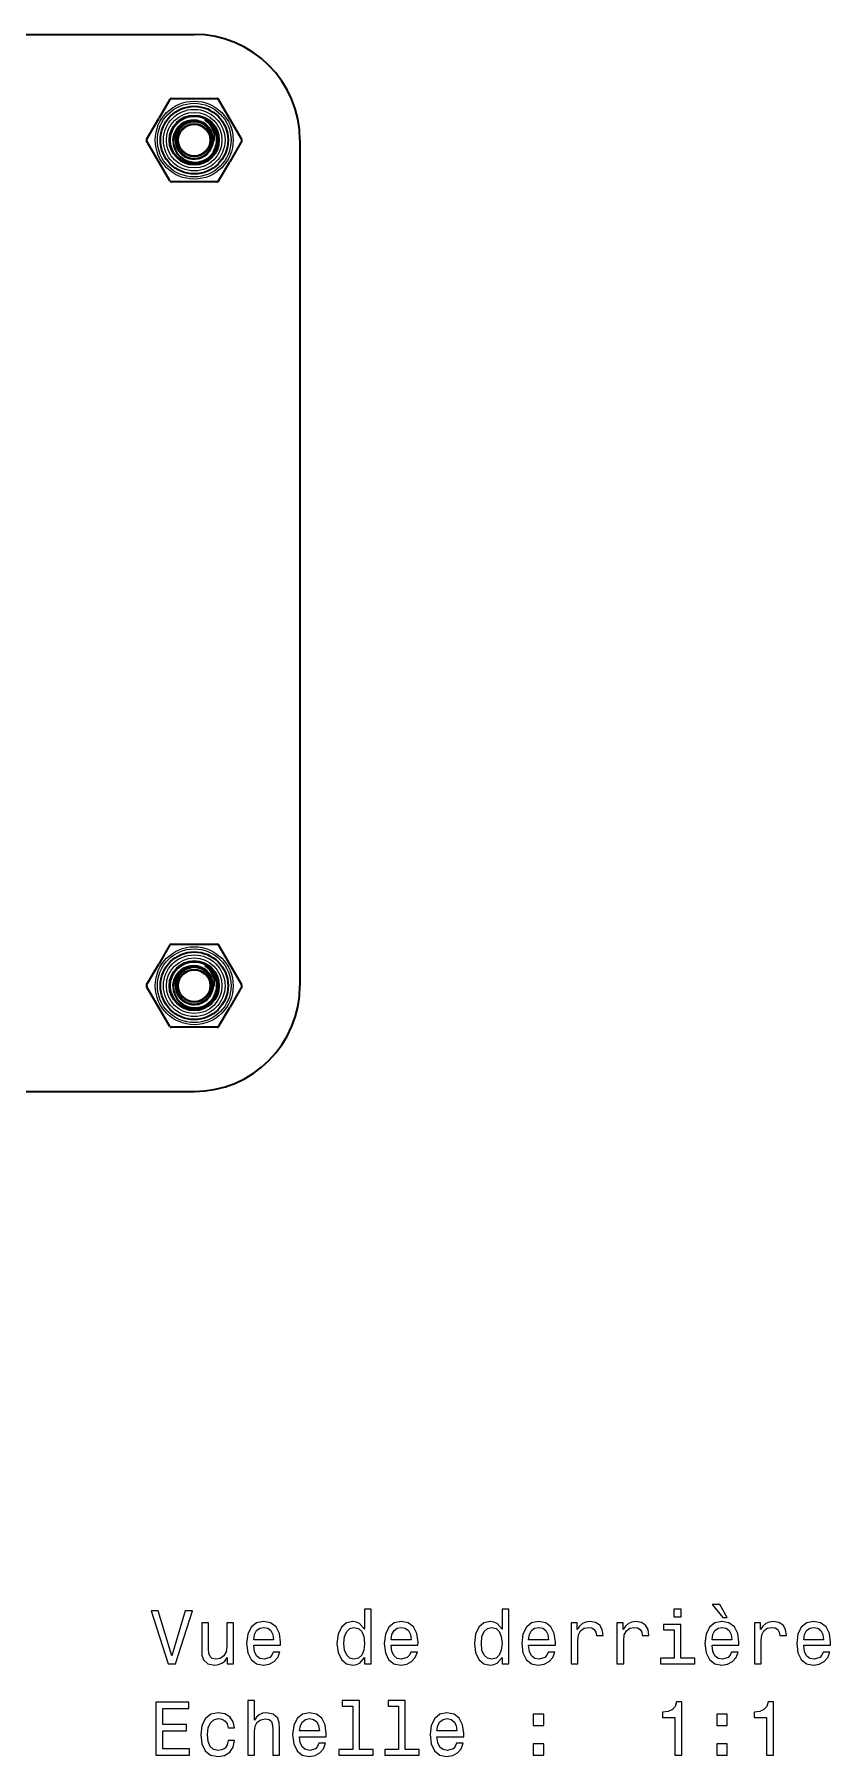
# Model space of a CAD drawing. Extents: x 327 to 941, y 153 to 765.
# Drawn here: x 888.2 to 940.9, y 341.5 to 455.5 of the extents above; entities that cross this region are included whole.
import ezdxf

# ---------------------------------------------------------------- set-up
doc = ezdxf.new("R2010")
doc.units = 0

msp = doc.modelspace()

# ---------------------------------------------------------------- linework, layer by layer
at = {"color": 7, "lineweight": 35}
for p, q in [((842.78, 455.5), (898.78, 455.5)), ((842.78, 455.5), (898.78, 455.5)), ((905.78, 448.5), (905.78, 392.5)), ((842.78, 385.5), (898.78, 385.5))]:
    msp.add_line(p, q, dxfattribs=at)
at = {"color": 7, "lineweight": 35, "ltscale": 0.036627}
for p, q in [((897.16, 451.2), (896.43, 449.93)), ((900.4, 389.8), (901.13, 391.07))]:
    msp.add_line(p, q, dxfattribs=at)
at = {"color": 7, "lineweight": 35, "ltscale": 0.076498}
for p, q in [((897.25, 451.25), (900.31, 451.25)), ((900.31, 445.75), (897.25, 445.75)), ((897.25, 395.25), (900.31, 395.25)), ((900.31, 389.75), (897.25, 389.75))]:
    msp.add_line(p, q, dxfattribs=at)
at = {"color": 7, "lineweight": 35, "ltscale": 0.076499}
for p, q in [((901.93, 448.55), (900.4, 451.2)), ((897.16, 445.8), (895.63, 448.45)), ((901.93, 392.55), (900.4, 395.2)), ((897.16, 389.8), (895.63, 392.45))]:
    msp.add_line(p, q, dxfattribs=at)
at = {"color": 7, "lineweight": 35, "ltscale": 0.039872}
for p, q in [((895.63, 448.55), (896.43, 449.93)), ((901.93, 448.45), (901.13, 447.07)), ((901.93, 392.45), (901.13, 391.07))]:
    msp.add_line(p, q, dxfattribs=at)
at = {"color": 7, "lineweight": 35, "ltscale": 0.001909}
for p, q in [((899.56, 449.78), (899.5, 449.82)), ((899.56, 393.78), (899.5, 393.82))]:
    msp.add_line(p, q, dxfattribs=at)
at = {"color": 7, "lineweight": 13, "ltscale": 0.000735963}
msp.add_line((897.39, 448.5), (897.36, 448.5), dxfattribs=at)
at = {"color": 7, "lineweight": 13, "ltscale": 0.00026093}
msp.add_line((897.51, 448.5), (897.51, 448.51), dxfattribs=at)
at = {"color": 7, "lineweight": 35, "ltscale": 0.000250249}
for p, q in [((897.56, 448.5), (897.56, 448.49)), ((897.56, 392.51), (897.56, 392.49))]:
    msp.add_line(p, q, dxfattribs=at)
at = {"color": 7, "lineweight": 35, "ltscale": 0.000250244}
for p, q in [((900, 448.49), (900, 448.5)), ((900, 448.49), (900, 448.5)), ((900, 448.49), (900, 448.5)), ((900, 392.49), (900, 392.51)), ((900, 392.49), (900, 392.51)), ((900, 392.49), (900, 392.51))]:
    msp.add_line(p, q, dxfattribs=at)
at = {"color": 7, "lineweight": 13, "ltscale": 0.00030773}
for p, q in [((900, 448.49), (900.01, 448.49)), ((900, 392.49), (900.01, 392.49))]:
    msp.add_line(p, q, dxfattribs=at)
at = {"color": 7, "lineweight": 13, "ltscale": 0.000736423}
msp.add_line((899.96, 448.2), (899.99, 448.19), dxfattribs=at)
at = {"color": 7, "lineweight": 35, "ltscale": 9.51566e-05}
for p, q in [((899.96, 448.2), (899.96, 448.2)), ((899.96, 392.2), (899.96, 392.2))]:
    msp.add_line(p, q, dxfattribs=at)
at = {"color": 7, "lineweight": 13, "ltscale": 0.000534973}
for p, q in [((899.99, 448.19), (900.01, 448.18)), ((899.99, 392.19), (900.01, 392.18))]:
    msp.add_line(p, q, dxfattribs=at)
at = {"color": 7, "lineweight": 35, "ltscale": 0.036626}
for p, q in [((900.4, 445.8), (901.13, 447.07)), ((897.16, 395.2), (896.43, 393.93))]:
    msp.add_line(p, q, dxfattribs=at)
at = {"color": 7, "lineweight": 35, "ltscale": 0.039873}
msp.add_line((895.63, 392.55), (896.43, 393.93), dxfattribs=at)
at = {"color": 7, "lineweight": 13, "ltscale": 0.000736053}
msp.add_line((897.39, 392.5), (897.36, 392.5), dxfattribs=at)
at = {"color": 7, "lineweight": 13, "ltscale": 0.000260167}
msp.add_line((897.51, 392.5), (897.51, 392.51), dxfattribs=at)
at = {"color": 7, "lineweight": 13, "ltscale": 0.000736707}
msp.add_line((899.96, 392.2), (899.99, 392.19), dxfattribs=at)
at = {"color": 7, "lineweight": 13}
for points in [[(900.04, 448.49), (900.03, 448.72), (899.98, 448.93), (899.9, 449.14), (899.78, 449.33), (899.62, 449.5), (899.44, 449.64), (899.24, 449.74), (899.02, 449.81), (898.78, 449.84), (898.55, 449.83), (898.32, 449.78), (898.1, 449.69), (897.9, 449.56), (897.73, 449.41), (897.59, 449.23)], [(899.75, 449.18), (899.66, 449.3), (899.42, 449.51), (899.36, 449.56), (899.34, 449.58), (899.36, 449.58)], [(899.76, 449.18), (899.58, 449.38), (899.42, 449.52), (899.34, 449.57), (899.34, 449.58), (899.37, 449.57)], [(899.5, 449.82), (899.7, 449.64), (899.86, 449.44), (899.98, 449.21), (900.07, 448.93), (900.09, 448.64), (900.08, 448.5)], [(899.64, 449.73), (899.8, 449.55), (899.93, 449.36), (900.03, 449.15), (900.08, 448.99), (900.1, 448.82), (900.11, 448.66), (900.1, 448.5)], [(897.36, 448.5), (897.36, 448.49), (897.39, 448.17), (897.49, 447.85), (897.66, 447.57), (897.86, 447.35), (898.12, 447.18), (898.4, 447.06), (898.57, 447.02), (898.75, 447)], [(900.04, 392.49), (900.03, 392.72), (899.98, 392.93), (899.9, 393.14), (899.78, 393.33), (899.62, 393.5), (899.44, 393.64), (899.24, 393.74), (899.02, 393.81), (898.78, 393.84), (898.55, 393.83), (898.32, 393.78), (898.1, 393.69), (897.9, 393.56), (897.73, 393.41), (897.59, 393.23)], [(899.75, 393.18), (899.66, 393.3), (899.42, 393.51), (899.36, 393.56), (899.34, 393.58), (899.36, 393.58)], [(899.76, 393.18), (899.58, 393.39), (899.42, 393.52), (899.34, 393.57), (899.34, 393.58), (899.37, 393.57)], [(899.5, 393.82), (899.7, 393.64), (899.86, 393.44), (899.98, 393.21), (900.07, 392.93), (900.09, 392.64), (900.08, 392.51)], [(899.64, 393.73), (899.8, 393.55), (899.93, 393.36), (900.03, 393.15), (900.08, 392.99), (900.1, 392.82), (900.11, 392.66), (900.1, 392.5)], [(897.36, 392.5), (897.36, 392.49), (897.39, 392.17), (897.49, 391.85), (897.66, 391.57), (897.86, 391.35), (898.12, 391.18), (898.4, 391.06), (898.57, 391.02), (898.75, 391)]]:
    msp.add_lwpolyline(points, dxfattribs=at)
at = {"color": 7, "lineweight": 35}
for points in [[(900.01, 448.5), (899.99, 448.79), (899.9, 449.08), (899.74, 449.33), (899.52, 449.55), (899.25, 449.7), (898.96, 449.79), (898.64, 449.81), (898.33, 449.75), (898.04, 449.62), (897.79, 449.42), (897.61, 449.21)], [(897.39, 448.5), (897.41, 448.21), (897.49, 447.92), (897.63, 447.65), (897.83, 447.42), (898.07, 447.24), (898.35, 447.11), (898.65, 447.04), (898.97, 447.03), (899.28, 447.1), (899.57, 447.22)], [(900.01, 392.5), (899.99, 392.79), (899.9, 393.08), (899.74, 393.33), (899.52, 393.55), (899.25, 393.7), (898.96, 393.79), (898.64, 393.81), (898.33, 393.75), (898.04, 393.62), (897.79, 393.42), (897.61, 393.21)], [(897.39, 392.5), (897.41, 392.21), (897.49, 391.92), (897.63, 391.65), (897.83, 391.42), (898.07, 391.24), (898.35, 391.11), (898.65, 391.04), (898.97, 391.03), (899.28, 391.1), (899.57, 391.22)]]:
    msp.add_lwpolyline(points, dxfattribs=at)
at = {"color": 7, "lineweight": 13}
for points in [[(934.09, 350.67), (933.59, 351.53), (933.09, 351.53), (933.79, 350.67)], [(898.18, 351.1), (897.3, 348.12), (896.4, 351.1), (895.92, 351.1), (897.05, 347.6), (897.55, 347.6), (898.66, 351.1)], [(901.38, 350.3), (900.94, 350.3), (900.94, 348.74), (900.89, 348.38), (900.74, 348.12), (900.51, 347.95), (900.22, 347.9), (899.98, 347.94), (899.83, 348.07), (899.74, 348.27), (899.72, 348.56), (899.72, 350.3), (899.28, 350.3), (899.28, 348.52), (899.29, 348.17), (899.39, 347.87), (899.68, 347.6), (900.15, 347.5), (900.4, 347.54), (900.62, 347.63), (900.81, 347.78), (900.96, 348.01), (900.96, 347.6), (901.38, 347.6)], [(902.72, 348.82), (904.49, 348.82), (904.5, 349.03), (904.42, 349.61), (904.2, 350.04), (903.84, 350.3), (903.37, 350.4), (902.91, 350.3), (902.56, 350.02), (902.33, 349.56), (902.25, 348.95), (902.33, 348.33), (902.56, 347.88), (902.9, 347.6), (903.36, 347.5), (903.75, 347.57), (904.07, 347.74), (904.31, 348.01), (904.45, 348.37), (904.01, 348.37), (903.92, 348.17), (903.79, 348.02), (903.41, 347.9), (903.13, 347.95), (902.91, 348.13), (902.77, 348.42), (902.72, 348.81)], [(910.07, 348.01), (910.07, 347.6), (910.51, 347.6), (910.51, 351.22), (910.07, 351.22), (910.07, 349.89), (909.73, 350.27), (909.53, 350.36), (909.29, 350.4), (908.86, 350.3), (908.53, 350.02), (908.31, 349.56), (908.23, 348.95), (908.31, 348.34), (908.53, 347.88), (908.86, 347.6), (909.29, 347.5), (909.53, 347.54), (909.74, 347.63)], [(911.83, 348.82), (913.6, 348.82), (913.61, 349.03), (913.53, 349.61), (913.3, 350.04), (912.95, 350.3), (912.48, 350.4), (912.02, 350.3), (911.67, 350.02), (911.44, 349.56), (911.36, 348.95), (911.44, 348.33), (911.66, 347.88), (912.01, 347.6), (912.47, 347.5), (912.86, 347.57), (913.18, 347.74), (913.42, 348.01), (913.56, 348.37), (913.12, 348.37), (913.03, 348.17), (912.89, 348.02), (912.52, 347.9), (912.23, 347.95), (912.02, 348.13), (911.88, 348.42), (911.83, 348.81)], [(919.17, 348.01), (919.17, 347.6), (919.62, 347.6), (919.62, 351.22), (919.18, 351.22), (919.18, 349.89), (918.84, 350.27), (918.63, 350.36), (918.4, 350.4), (917.97, 350.3), (917.64, 350.02), (917.42, 349.56), (917.34, 348.95), (917.42, 348.34), (917.64, 347.88), (917.97, 347.6), (918.4, 347.5), (918.63, 347.54), (918.85, 347.63)], [(920.93, 348.82), (922.71, 348.82), (922.71, 349.03), (922.63, 349.61), (922.41, 350.04), (922.06, 350.3), (921.59, 350.4), (921.13, 350.3), (920.78, 350.02), (920.55, 349.56), (920.47, 348.95), (920.55, 348.33), (920.77, 347.88), (921.12, 347.6), (921.57, 347.5), (921.97, 347.57), (922.29, 347.74), (922.53, 348.01), (922.66, 348.37), (922.22, 348.37), (922.13, 348.17), (922, 348.02), (921.63, 347.9), (921.34, 347.95), (921.13, 348.13), (920.98, 348.42), (920.93, 348.81)], [(923.75, 347.6), (924.19, 347.6), (924.19, 349.14), (924.24, 349.52), (924.37, 349.79), (924.6, 349.95), (924.89, 350), (925.11, 349.97), (925.28, 349.87), (925.38, 349.69), (925.42, 349.46), (925.87, 349.46), (925.81, 349.87), (925.64, 350.16), (925.36, 350.34), (924.98, 350.4), (924.73, 350.36), (924.5, 350.26), (924.31, 350.09), (924.15, 349.86), (924.15, 350.3), (923.75, 350.3)], [(926.78, 347.6), (927.23, 347.6), (927.23, 349.14), (927.27, 349.52), (927.41, 349.79), (927.63, 349.95), (927.93, 350), (928.15, 349.97), (928.32, 349.87), (928.42, 349.69), (928.45, 349.46), (928.9, 349.46), (928.84, 349.87), (928.68, 350.16), (928.4, 350.34), (928.02, 350.4), (927.76, 350.36), (927.54, 350.26), (927.34, 350.09), (927.19, 349.86), (927.19, 350.3), (926.78, 350.3)], [(931.01, 347.97), (931.01, 350.21), (929.87, 350.21), (929.87, 349.84), (930.57, 349.84), (930.57, 347.97), (929.66, 347.97), (929.66, 347.6), (931.93, 347.6), (931.93, 347.97)], [(931.03, 351.22), (930.56, 351.22), (930.56, 350.71), (931.03, 350.71)], [(933.08, 348.82), (934.85, 348.82), (934.86, 349.03), (934.78, 349.61), (934.56, 350.04), (934.2, 350.3), (933.73, 350.4), (933.27, 350.3), (932.92, 350.02), (932.69, 349.56), (932.61, 348.95), (932.69, 348.33), (932.92, 347.88), (933.26, 347.6), (933.72, 347.5), (934.11, 347.57), (934.43, 347.74), (934.67, 348.01), (934.81, 348.37), (934.37, 348.37), (934.28, 348.17), (934.15, 348.02), (933.77, 347.9), (933.49, 347.95), (933.27, 348.13), (933.13, 348.42), (933.08, 348.81)], [(935.89, 347.6), (936.34, 347.6), (936.34, 349.14), (936.38, 349.52), (936.52, 349.79), (936.74, 349.95), (937.04, 350), (937.26, 349.97), (937.43, 349.87), (937.53, 349.69), (937.56, 349.46), (938.01, 349.46), (937.95, 349.87), (937.78, 350.16), (937.51, 350.34), (937.13, 350.4), (936.87, 350.36), (936.65, 350.26), (936.45, 350.09), (936.3, 349.86), (936.3, 350.3), (935.89, 350.3)], [(939.15, 348.82), (940.93, 348.82), (940.93, 349.03), (940.85, 349.61), (940.63, 350.04), (940.27, 350.3), (939.81, 350.4), (939.35, 350.3), (938.99, 350.02), (938.77, 349.56), (938.69, 348.95), (938.76, 348.33), (938.99, 347.88), (939.34, 347.6), (939.79, 347.5), (940.18, 347.57), (940.51, 347.74), (940.74, 348.01), (940.88, 348.37), (940.44, 348.37), (940.35, 348.17), (940.22, 348.02), (939.85, 347.9), (939.56, 347.95), (939.34, 348.13), (939.2, 348.42), (939.15, 348.81)], [(902.72, 349.19), (902.77, 349.54), (902.91, 349.8), (903.12, 349.96), (903.39, 350.01), (903.66, 349.96), (903.86, 349.8), (903.99, 349.54), (904.03, 349.19)], [(909.36, 350), (909.66, 349.93), (909.88, 349.73), (910.01, 349.41), (910.06, 348.95), (910.01, 348.49), (909.88, 348.17), (909.66, 347.96), (909.36, 347.9), (909.09, 347.96), (908.88, 348.17), (908.73, 348.5), (908.69, 348.95), (908.73, 349.4), (908.88, 349.73), (909.09, 349.93)], [(911.83, 349.19), (911.88, 349.54), (912.02, 349.8), (912.22, 349.96), (912.5, 350.01), (912.76, 349.96), (912.97, 349.8), (913.1, 349.54), (913.14, 349.19)], [(918.47, 350), (918.77, 349.93), (918.99, 349.73), (919.12, 349.41), (919.17, 348.95), (919.12, 348.49), (918.99, 348.17), (918.77, 347.96), (918.47, 347.9), (918.2, 347.96), (917.98, 348.17), (917.84, 348.5), (917.8, 348.95), (917.84, 349.4), (917.98, 349.73), (918.2, 349.93)], [(920.93, 349.19), (920.99, 349.54), (921.13, 349.8), (921.33, 349.96), (921.6, 350.01), (921.87, 349.96), (922.08, 349.8), (922.2, 349.54), (922.25, 349.19)], [(933.08, 349.19), (933.13, 349.54), (933.27, 349.8), (933.48, 349.96), (933.75, 350.01), (934.02, 349.96), (934.22, 349.8), (934.35, 349.54), (934.39, 349.19)], [(939.15, 349.19), (939.21, 349.54), (939.34, 349.8), (939.55, 349.96), (939.82, 350.01), (940.09, 349.96), (940.29, 349.8), (940.42, 349.54), (940.47, 349.19)], [(896.24, 341.55), (898.46, 341.55), (898.46, 341.97), (896.71, 341.97), (896.71, 343.16), (898.27, 343.16), (898.27, 343.58), (896.71, 343.58), (896.71, 344.63), (898.42, 344.63), (898.42, 345.05), (896.24, 345.05)], [(902.33, 341.55), (902.77, 341.55), (902.77, 343.11), (902.82, 343.47), (902.96, 343.73), (903.19, 343.89), (903.49, 343.96), (903.74, 343.9), (903.89, 343.77), (903.96, 343.54), (903.99, 343.24), (903.99, 341.55), (904.43, 341.55), (904.43, 343.33), (904.41, 343.69), (904.32, 343.99), (904.02, 344.26), (903.56, 344.35), (903.31, 344.32), (903.09, 344.22), (902.91, 344.07), (902.77, 343.86), (902.77, 345.17), (902.33, 345.17)], [(909.28, 344.8), (909.28, 341.92), (908.37, 341.92), (908.37, 341.55), (910.64, 341.55), (910.64, 341.92), (909.73, 341.92), (909.73, 345.17), (908.59, 345.17), (908.59, 344.8)], [(912.32, 344.8), (912.32, 341.92), (911.41, 341.92), (911.41, 341.55), (913.67, 341.55), (913.67, 341.92), (912.76, 341.92), (912.76, 345.17), (911.62, 345.17), (911.62, 344.8)], [(930.61, 341.55), (931.07, 341.55), (931.07, 345.07), (930.72, 345.07), (930.63, 344.77), (930.45, 344.56), (930.17, 344.44), (929.79, 344.4), (929.79, 344.04), (930.61, 344.04)], [(936.68, 341.55), (937.14, 341.55), (937.14, 345.07), (936.79, 345.07), (936.7, 344.77), (936.52, 344.56), (936.25, 344.44), (935.86, 344.4), (935.86, 344.04), (936.68, 344.04)], [(901.02, 343.36), (901.46, 343.36), (901.37, 343.76), (901.15, 344.08), (900.81, 344.28), (900.37, 344.35), (899.89, 344.25), (899.52, 343.97), (899.29, 343.51), (899.21, 342.9), (899.28, 342.29), (899.51, 341.83), (899.87, 341.55), (900.36, 341.45), (900.79, 341.53), (901.13, 341.74), (901.36, 342.07), (901.46, 342.52), (901.04, 342.52), (900.96, 342.24), (900.82, 342.02), (900.62, 341.89), (900.37, 341.85), (900.06, 341.92), (899.84, 342.12), (899.71, 342.45), (899.66, 342.91), (899.71, 343.36), (899.85, 343.69), (900.08, 343.89), (900.37, 343.97), (900.63, 343.92), (900.83, 343.8), (900.96, 343.61)], [(905.75, 342.77), (907.53, 342.77), (907.53, 342.98), (907.45, 343.56), (907.23, 344), (906.88, 344.26), (906.41, 344.35), (905.95, 344.25), (905.6, 343.97), (905.37, 343.51), (905.29, 342.91), (905.37, 342.29), (905.59, 341.83), (905.94, 341.55), (906.39, 341.45), (906.79, 341.52), (907.11, 341.69), (907.35, 341.96), (907.48, 342.33), (907.04, 342.33), (906.95, 342.12), (906.82, 341.97), (906.45, 341.85), (906.16, 341.91), (905.95, 342.08), (905.8, 342.37), (905.75, 342.76)], [(905.75, 343.15), (905.81, 343.5), (905.95, 343.75), (906.15, 343.91), (906.42, 343.97), (906.69, 343.91), (906.9, 343.75), (907.02, 343.5), (907.07, 343.15)], [(914.86, 342.77), (916.64, 342.77), (916.64, 342.98), (916.56, 343.56), (916.34, 344), (915.99, 344.26), (915.52, 344.35), (915.06, 344.25), (914.71, 343.97), (914.48, 343.51), (914.4, 342.91), (914.47, 342.29), (914.7, 341.83), (915.05, 341.55), (915.5, 341.45), (915.9, 341.52), (916.22, 341.69), (916.46, 341.96), (916.59, 342.33), (916.15, 342.33), (916.06, 342.12), (915.93, 341.97), (915.56, 341.85), (915.27, 341.91), (915.05, 342.08), (914.91, 342.37), (914.86, 342.76)], [(914.86, 343.15), (914.92, 343.5), (915.05, 343.75), (915.26, 343.91), (915.53, 343.97), (915.8, 343.91), (916.01, 343.75), (916.13, 343.5), (916.18, 343.15)], [(921.24, 343.51), (921.94, 343.51), (921.94, 344.26), (921.24, 344.26)], [(933.39, 343.51), (934.08, 343.51), (934.08, 344.26), (933.39, 344.26)], [(921.24, 341.55), (921.94, 341.55), (921.94, 342.3), (921.24, 342.3)], [(933.39, 341.55), (934.08, 341.55), (934.08, 342.3), (933.39, 342.3)]]:
    msp.add_lwpolyline(points, close=True, dxfattribs=at)
for centre, radius in [((898.78, 448.5), 2.58), ((898.78, 448.5), 2.44), ((898.78, 448.5), 2.04), ((898.78, 448.5), 1.84), ((898.78, 448.5), 1.57), ((898.78, 448.5), 1.1), ((898.78, 448.5), 1.04), ((898.78, 392.5), 2.58), ((898.78, 392.5), 2.44), ((898.78, 392.5), 2.04), ((898.78, 392.5), 1.84), ((898.78, 392.5), 1.57), ((898.78, 392.5), 1.1), ((898.78, 392.5), 1.04)]:
    msp.add_circle(centre, radius, dxfattribs=at)
at = {"color": 7, "lineweight": 35}
for centre, radius in [((898.78, 448.5), 2.24), ((898.78, 448.5), 1.64), ((898.78, 392.5), 2.24), ((898.78, 392.5), 1.64)]:
    msp.add_circle(centre, radius, dxfattribs=at)
for centre, radius, start, end in [((898.78, 448.5), 7, 0, 90), ((898.78, 448.5), 7, 0, 90), ((897.25, 451.15), 0.1, 90, 150), ((900.31, 451.15), 0.1, 30, 90), ((898.78, 448.5), 1.22, 0.2347, 179.7653), ((898.78, 448.5), 1.5, 13.5008, 58.5014), ((895.72, 448.5), 0.1, 150, 210), ((898.76, 448.45), 1.38, 146.7357, 177.9406), ((898.78, 448.5), 1.22, 180.2347, 345.5807), ((898.78, 448.5), 1.22, 180.2347, 359.7653), ((898.78, 448.5), 1.22, 180.2347, 345.5836), ((898.78, 448.5), 1.5, 268.7619, 13.5045), ((898.74, 448.47), 1.24, 1.2623, 34.9807), ((898.75, 448.47), 1.24, 333.1668, 1.1945), ((898.79, 448.55), 1.23, 343.4112, 357.6175), ((901.84, 448.5), 0.1, 330, 30), ((898.78, 448.5), 1.22, 302.4172, 345.579), ((898.74, 448.48), 1.24, 328.5494, 333.1973), ((897.25, 445.85), 0.1, 210, 270), ((900.31, 445.85), 0.1, 270, 330), ((897.25, 395.15), 0.1, 90, 150), ((900.31, 395.15), 0.1, 30, 90), ((898.78, 392.5), 1.22, 0.2347, 179.7653), ((898.78, 392.5), 1.5, 13.5008, 58.5014), ((895.72, 392.5), 0.1, 150, 210), ((898.76, 392.45), 1.38, 146.7357, 177.9406), ((898.78, 392.5), 1.22, 180.2347, 345.5807), ((898.78, 392.5), 1.22, 180.2347, 359.7653), ((898.78, 392.5), 1.22, 180.2347, 345.5836), ((898.78, 392.5), 1.5, 268.7619, 13.5045), ((898.78, 392.5), 7, 270, 0), ((898.74, 392.47), 1.24, 1.2623, 34.9807), ((898.75, 392.47), 1.24, 333.1668, 1.1945), ((898.79, 392.55), 1.23, 343.4112, 357.6175), ((901.84, 392.5), 0.1, 330, 30), ((898.78, 392.5), 1.22, 302.4172, 345.579), ((898.74, 392.48), 1.24, 328.5494, 333.1973), ((897.25, 389.85), 0.1, 210, 270), ((900.31, 389.85), 0.1, 270, 330)]:
    msp.add_arc(centre, radius, start, end, dxfattribs=at)
at = {"color": 7, "lineweight": 13}
for centre, radius, start, end in [((898.78, 448.5), 1.27, 42.5403, 179.5307), ((898.76, 448.45), 1.41, 146.633, 177.8418), ((897.52, 448.33), 0.183, 77.143, 92.9025), ((898.78, 448.5), 1.27, 180, 345.3489), ((898.74, 448.47), 1.23, 1.2478, 34.9792), ((898.75, 448.47), 1.23, 333.1463, 1.1795), ((898.83, 448.68), 1.26, 337.0691, 352.0183), ((898.79, 448.55), 1.26, 343.2875, 357.4962), ((898.83, 448.68), 1.28, 336.9821, 351.9367), ((898.74, 448.48), 1.24, 320.7408, 333.165), ((898.78, 392.5), 1.27, 42.5403, 179.5307), ((898.76, 392.45), 1.41, 146.633, 177.8418), ((897.52, 392.33), 0.183, 77.143, 92.9025), ((898.78, 392.5), 1.27, 180, 345.3489), ((898.74, 392.47), 1.23, 1.2478, 34.9792), ((898.75, 392.47), 1.23, 333.1463, 1.1795), ((898.83, 392.68), 1.26, 337.0691, 352.0183), ((898.79, 392.55), 1.26, 343.2875, 357.4962), ((898.83, 392.68), 1.28, 336.9821, 351.9367), ((898.74, 392.48), 1.24, 320.7408, 333.165)]:
    msp.add_arc(centre, radius, start, end, dxfattribs=at)
for centre in [(900.06, 448.17), (900.06, 392.17)]:
    msp.add_ellipse(centre, major_axis=(0.0969, -0.0249), ratio=0.060118, start_param=3.141592, end_param=4.189386, dxfattribs=at)

doc.saveas('drawing.dxf')
